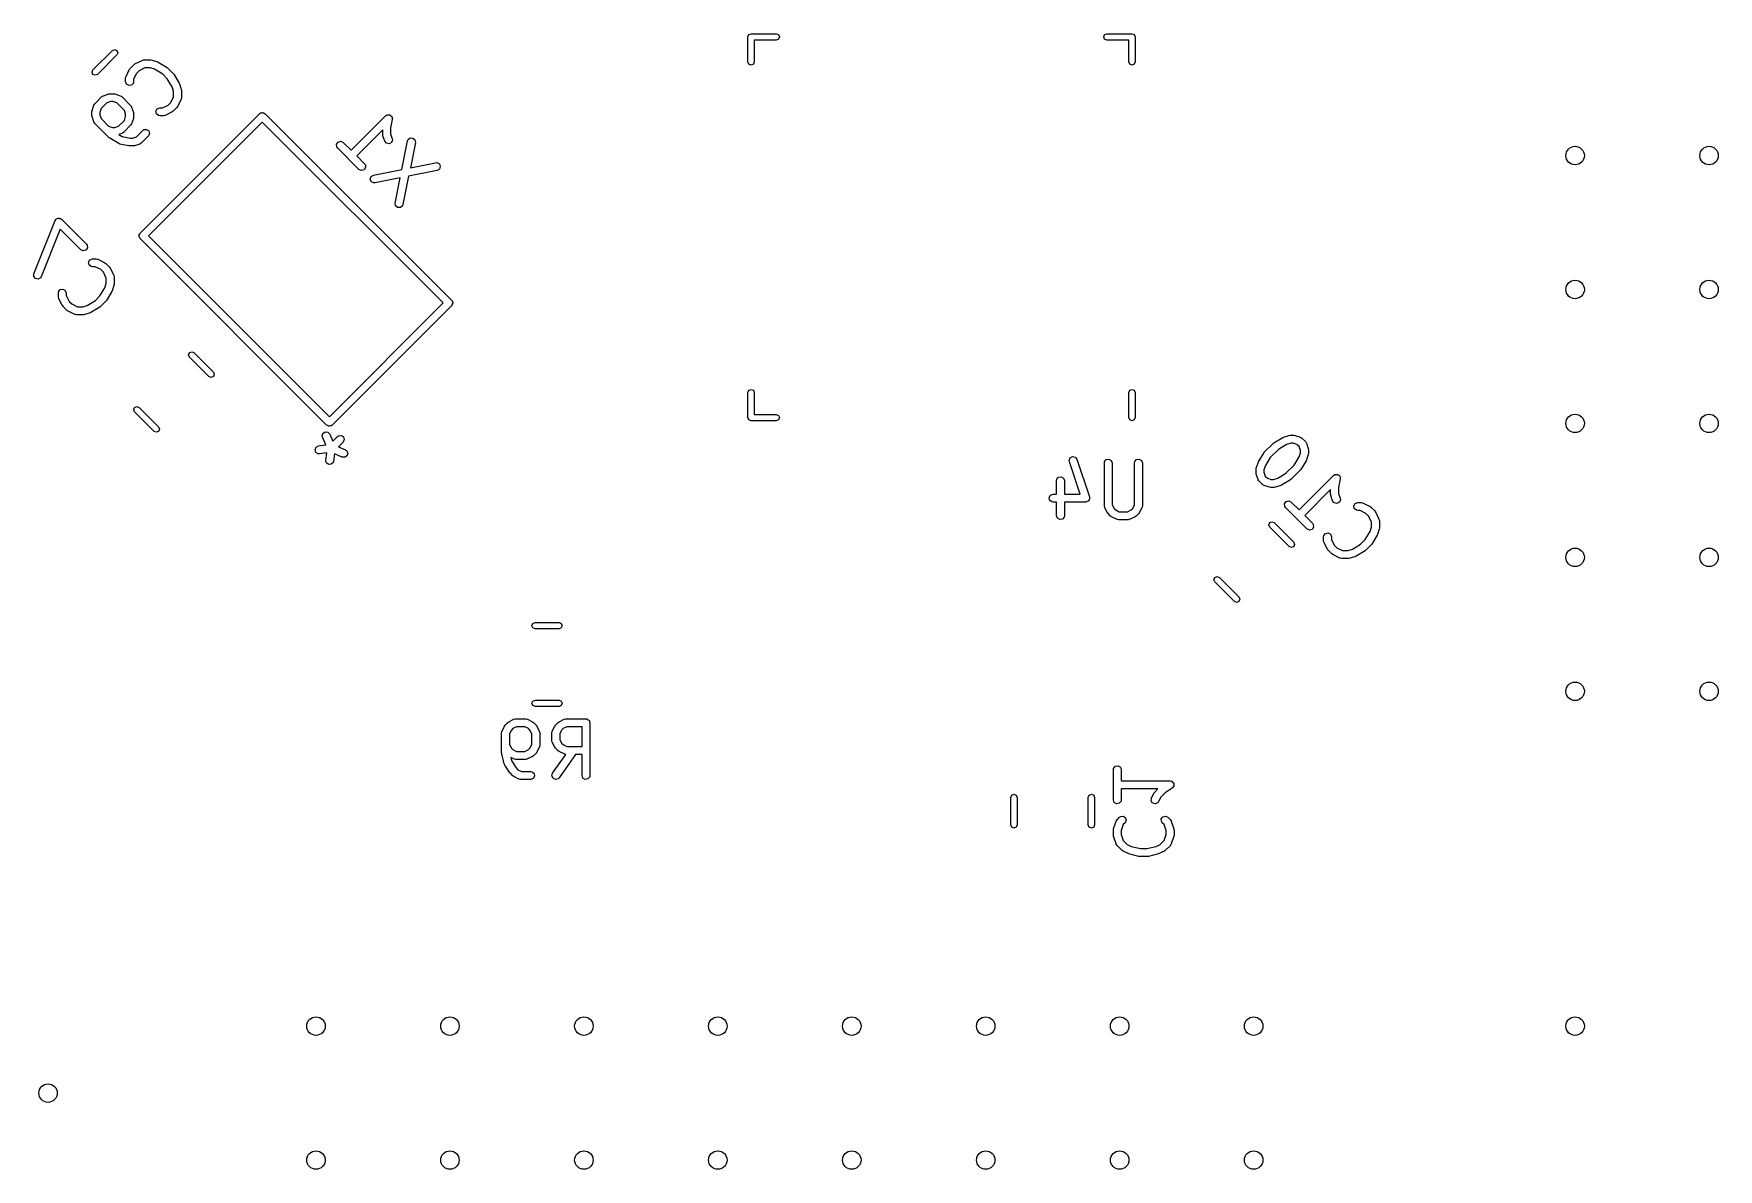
# Model space of a CAD drawing. Extents: x 6.28 to 8.5, y -5.52 to -4.07.
# Drawn here: x 7.239 to 8.497, y -5.497 to -4.649 of the extents above; entities that cross this region are included whole.
import ezdxf

# ---------------------------------------------------------------- set-up
doc = ezdxf.new("R2010")
doc.units = 0
doc.header["$MEASUREMENT"] = 0
doc.layers.add('BLACK', color=7, linetype='CONTINUOUS')

msp = doc.modelspace()

# ---------------------------------------------------------------- linework, layer by layer
at = {"layer": 'BLACK', "linetype": 'CONTINUOUS'}
for p, q in [((7.77251, -4.65137), (7.7732, -4.6497)), ((7.77251, -4.67007), (7.77251, -4.65137)), ((7.7732, -4.6497), (7.77487, -4.64901)), ((7.77487, -4.64901), (7.79357, -4.64901)), ((7.79357, -4.64901), (7.79525, -4.6497)), ((7.79525, -4.65304), (7.79357, -4.65374)), ((7.79525, -4.6497), (7.79594, -4.65137)), ((7.79594, -4.65137), (7.79525, -4.65304)), ((8.03806, -4.65137), (8.03875, -4.6497)), ((8.03875, -4.65304), (8.03806, -4.65137)), ((8.03875, -4.6497), (8.04043, -4.64901)), ((8.04043, -4.65374), (8.03875, -4.65304)), ((8.04043, -4.64901), (8.05913, -4.64901)), ((8.05913, -4.64901), (8.0608, -4.6497)), ((8.0608, -4.6497), (8.06149, -4.65137)), ((8.06149, -4.65137), (8.06149, -4.67007)), ((7.28352, -4.67606), (7.29806, -4.66152)), ((7.3014, -4.66486), (7.28686, -4.6794)), ((7.29806, -4.66152), (7.29973, -4.66083)), ((7.29973, -4.66083), (7.3014, -4.66152)), ((7.3014, -4.66152), (7.3021, -4.66319)), ((7.3021, -4.66319), (7.3014, -4.66486)), ((7.79357, -4.65374), (7.77724, -4.65374)), ((7.77724, -4.65374), (7.77724, -4.67007)), ((8.05676, -4.65374), (8.04043, -4.65374)), ((8.05676, -4.67007), (8.05676, -4.65374)), ((7.28283, -4.67773), (7.28352, -4.67606)), ((7.28352, -4.6794), (7.28283, -4.67773)), ((7.30824, -4.68086), (7.31089, -4.67556)), ((7.31089, -4.67556), (7.31142, -4.67485)), ((7.31142, -4.67485), (7.31145, -4.67479)), ((7.31145, -4.67479), (7.3141, -4.67214)), ((7.3141, -4.67214), (7.31482, -4.67163)), ((7.31482, -4.67163), (7.31487, -4.67159)), ((7.31487, -4.67159), (7.32017, -4.66894)), ((7.31793, -4.67666), (7.31596, -4.67863)), ((7.32219, -4.67453), (7.31793, -4.67666)), ((7.32017, -4.66894), (7.32115, -4.66864)), ((7.32115, -4.66864), (7.32132, -4.66869)), ((7.32132, -4.66869), (7.32149, -4.66862)), ((7.32149, -4.66862), (7.32679, -4.66862)), ((7.32631, -4.67453), (7.32219, -4.67453)), ((7.32953, -4.6756), (7.32631, -4.67453)), ((7.32679, -4.66862), (7.32766, -4.66878)), ((7.32766, -4.66878), (7.32772, -4.66878)), ((7.32772, -4.66878), (7.3317, -4.6701)), ((7.33557, -4.67923), (7.32953, -4.6756)), ((7.3317, -4.6701), (7.33215, -4.67034)), ((7.33215, -4.67034), (7.33229, -4.67037)), ((7.33229, -4.67037), (7.33892, -4.67435)), ((7.33892, -4.67435), (7.33936, -4.67473)), ((7.33936, -4.67473), (7.33948, -4.67479)), ((7.33948, -4.67479), (7.34346, -4.67877)), ((7.7732, -4.67175), (7.77251, -4.67007)), ((7.77487, -4.67244), (7.7732, -4.67175)), ((7.77654, -4.67175), (7.77487, -4.67244)), ((7.77724, -4.67007), (7.77654, -4.67175)), ((8.05746, -4.67175), (8.05676, -4.67007)), ((8.05913, -4.67244), (8.05746, -4.67175)), ((8.0608, -4.67175), (8.05913, -4.67244)), ((8.06149, -4.67007), (8.0608, -4.67175)), ((7.28519, -4.6801), (7.28352, -4.6794)), ((7.28686, -4.6794), (7.28519, -4.6801)), ((7.30793, -4.68218), (7.30811, -4.68117)), ((7.30793, -4.68483), (7.30793, -4.68218)), ((7.30862, -4.68673), (7.30793, -4.68483)), ((7.30811, -4.68117), (7.30822, -4.68104)), ((7.30822, -4.68104), (7.30824, -4.68086)), ((7.31037, -4.68774), (7.30862, -4.68673)), ((7.31236, -4.68739), (7.31037, -4.68774)), ((7.31366, -4.68584), (7.31236, -4.68739)), ((7.31384, -4.68483), (7.31366, -4.68584)), ((7.31596, -4.67863), (7.31384, -4.68288)), ((7.31384, -4.68288), (7.31384, -4.68483)), ((7.33903, -4.68269), (7.33557, -4.67923)), ((7.34265, -4.68873), (7.33903, -4.68269)), ((7.34372, -4.69194), (7.34265, -4.68873)), ((7.34346, -4.67877), (7.3438, -4.67925)), ((7.3438, -4.67925), (7.34391, -4.67934)), ((7.34391, -4.67934), (7.34788, -4.68597)), ((7.34788, -4.68597), (7.34806, -4.68644)), ((7.34806, -4.68644), (7.34815, -4.68655)), ((7.34815, -4.68655), (7.34948, -4.69053)), ((7.34948, -4.69053), (7.34961, -4.6914)), ((7.28289, -4.70644), (7.28422, -4.70246)), ((7.28422, -4.70246), (7.28471, -4.70156)), ((7.28471, -4.70156), (7.28486, -4.70147)), ((7.28486, -4.70147), (7.28493, -4.70131)), ((7.28493, -4.70131), (7.29024, -4.696)), ((7.29392, -4.70067), (7.2896, -4.70499)), ((7.29024, -4.696), (7.29108, -4.69541)), ((7.29108, -4.69541), (7.29125, -4.6954)), ((7.29125, -4.6954), (7.29139, -4.69529)), ((7.29139, -4.69529), (7.29537, -4.69396)), ((7.29678, -4.69972), (7.29392, -4.70067)), ((7.29537, -4.69396), (7.29624, -4.69383)), ((7.29624, -4.69383), (7.2963, -4.69381)), ((7.2963, -4.69381), (7.29895, -4.69381)), ((7.29847, -4.69972), (7.29678, -4.69972)), ((7.30133, -4.70067), (7.29847, -4.69972)), ((7.29895, -4.69381), (7.29982, -4.69397)), ((7.29982, -4.69397), (7.29989, -4.69396)), ((7.29989, -4.69396), (7.30386, -4.69529)), ((7.30698, -4.70631), (7.30133, -4.70067)), ((7.30386, -4.69529), (7.30476, -4.69578)), ((7.30476, -4.69578), (7.30486, -4.69593)), ((7.30486, -4.69593), (7.30502, -4.696)), ((7.30502, -4.696), (7.31165, -4.70263)), ((7.31165, -4.70263), (7.31223, -4.70347)), ((7.31223, -4.70347), (7.31225, -4.70365)), ((7.33537, -4.70442), (7.33962, -4.70229)), ((7.33962, -4.70229), (7.3416, -4.70032)), ((7.3416, -4.70032), (7.34372, -4.69607)), ((7.34372, -4.69607), (7.34372, -4.69194)), ((7.34667, -4.70339), (7.34614, -4.7041)), ((7.34932, -4.69809), (7.34667, -4.70339)), ((7.34934, -4.69791), (7.34932, -4.69809)), ((7.34945, -4.69778), (7.34934, -4.69791)), ((7.34963, -4.69677), (7.34945, -4.69778)), ((7.34961, -4.6914), (7.34963, -4.69146)), ((7.34963, -4.69146), (7.34963, -4.69677)), ((7.28274, -4.70737), (7.2829, -4.7065)), ((7.28274, -4.71002), (7.28274, -4.70737)), ((7.28276, -4.71008), (7.28274, -4.71002)), ((7.28289, -4.71096), (7.28276, -4.71008)), ((7.2829, -4.7065), (7.28289, -4.70644)), ((7.28422, -4.71493), (7.28289, -4.71096)), ((7.28433, -4.71507), (7.28422, -4.71493)), ((7.28435, -4.71525), (7.28433, -4.71507)), ((7.28493, -4.71609), (7.28435, -4.71525)), ((7.2896, -4.70499), (7.28865, -4.70785)), ((7.28865, -4.70785), (7.28865, -4.70954)), ((7.28865, -4.70954), (7.2896, -4.7124)), ((7.2896, -4.7124), (7.29524, -4.71805)), ((7.30266, -4.71805), (7.30698, -4.71373)), ((7.30793, -4.70918), (7.30698, -4.70631)), ((7.30698, -4.71373), (7.30793, -4.71087)), ((7.30793, -4.71087), (7.30793, -4.70918)), ((7.31225, -4.70365), (7.31236, -4.70379)), ((7.31236, -4.70379), (7.31368, -4.70776)), ((7.31368, -4.71228), (7.31236, -4.71626)), ((7.31368, -4.70776), (7.31381, -4.70864)), ((7.31384, -4.71135), (7.31368, -4.71222)), ((7.31368, -4.71222), (7.31368, -4.71228)), ((7.31381, -4.70864), (7.31384, -4.7087)), ((7.31384, -4.7087), (7.31384, -4.71135)), ((7.31877, -4.79786), (7.40786, -4.70877)), ((7.40995, -4.71504), (7.32504, -4.79995)), ((7.33051, -4.70686), (7.33152, -4.70511)), ((7.33086, -4.70885), (7.33051, -4.70686)), ((7.33241, -4.71015), (7.33086, -4.70885)), ((7.33152, -4.70511), (7.33342, -4.70442)), ((7.33342, -4.71032), (7.33241, -4.71015)), ((7.33342, -4.70442), (7.33537, -4.70442)), ((7.33607, -4.71032), (7.33342, -4.71032)), ((7.33624, -4.71026), (7.33607, -4.71032)), ((7.33641, -4.7103), (7.33624, -4.71026)), ((7.33739, -4.71001), (7.33641, -4.7103)), ((7.34269, -4.70736), (7.33739, -4.71001)), ((7.34274, -4.70731), (7.34269, -4.70736)), ((7.34346, -4.70681), (7.34274, -4.70731)), ((7.34611, -4.70416), (7.34346, -4.70681)), ((7.34614, -4.7041), (7.34611, -4.70416)), ((7.40786, -4.70877), (7.40818, -4.70855)), ((7.40818, -4.70855), (7.40825, -4.70844)), ((7.40825, -4.70844), (7.40838, -4.70841)), ((7.40838, -4.70841), (7.4087, -4.70818)), ((7.4087, -4.70818), (7.40946, -4.70812)), ((7.40946, -4.70812), (7.4102, -4.70792)), ((7.54496, -4.85005), (7.40995, -4.71504)), ((7.4102, -4.70792), (7.41044, -4.70803)), ((7.41044, -4.70803), (7.41071, -4.70801)), ((7.41071, -4.70801), (7.41134, -4.70845)), ((7.41134, -4.70845), (7.41203, -4.70877)), ((7.41203, -4.70877), (7.55123, -4.84797)), ((7.47626, -4.73608), (7.50201, -4.71033)), ((7.50201, -4.71033), (7.50285, -4.70974)), ((7.50285, -4.70974), (7.50302, -4.70973)), ((7.50302, -4.70973), (7.50315, -4.70962)), ((7.50315, -4.70962), (7.50401, -4.70964)), ((7.50401, -4.70964), (7.50486, -4.70957)), ((7.50486, -4.70957), (7.505, -4.70967)), ((7.505, -4.70967), (7.50517, -4.70967)), ((7.50517, -4.70967), (7.50581, -4.71024)), ((7.50699, -4.713), (7.50572, -4.71934)), ((7.50581, -4.71024), (7.50651, -4.71073)), ((7.50651, -4.71073), (7.50656, -4.71089)), ((7.50656, -4.71089), (7.50669, -4.711)), ((7.50669, -4.711), (7.50682, -4.71185)), ((7.50682, -4.71185), (7.50704, -4.71268)), ((7.50704, -4.71268), (7.50697, -4.71283)), ((7.50697, -4.71283), (7.50699, -4.713)), ((7.29554, -4.72669), (7.28493, -4.71609)), ((7.29524, -4.71805), (7.29811, -4.719)), ((7.29566, -4.72675), (7.29554, -4.72669)), ((7.29611, -4.72714), (7.29566, -4.72675)), ((7.30274, -4.73111), (7.29611, -4.72714)), ((7.29811, -4.719), (7.2998, -4.719)), ((7.2998, -4.719), (7.30266, -4.71805)), ((7.30519, -4.72343), (7.30276, -4.72424)), ((7.30276, -4.72424), (7.30534, -4.72579)), ((7.30533, -4.72332), (7.30519, -4.72343)), ((7.3055, -4.7233), (7.30533, -4.72332)), ((7.30534, -4.72579), (7.31118, -4.72695)), ((7.30634, -4.72271), (7.3055, -4.7233)), ((7.31165, -4.71741), (7.30634, -4.72271)), ((7.31118, -4.72695), (7.31306, -4.72695)), ((7.31172, -4.71725), (7.31165, -4.71741)), ((7.31187, -4.71716), (7.31172, -4.71725)), ((7.31236, -4.71626), (7.31187, -4.71716)), ((7.31306, -4.72695), (7.31592, -4.726)), ((7.31592, -4.726), (7.32073, -4.72119)), ((7.3249, -4.72537), (7.3196, -4.73067)), ((7.32073, -4.72119), (7.32157, -4.7206)), ((7.32157, -4.7206), (7.32358, -4.72043)), ((7.32358, -4.72043), (7.32523, -4.72158)), ((7.32576, -4.72354), (7.3249, -4.72537)), ((7.32523, -4.72158), (7.32576, -4.72354)), ((7.49982, -4.72087), (7.48043, -4.74026)), ((7.49982, -4.72435), (7.49982, -4.72087)), ((7.49984, -4.72441), (7.49982, -4.72435)), ((7.49997, -4.72529), (7.49984, -4.72441)), ((7.50129, -4.72926), (7.49997, -4.72529)), ((7.50572, -4.71934), (7.50572, -4.72387)), ((7.50572, -4.72387), (7.5069, -4.72739)), ((7.50705, -4.72841), (7.50631, -4.73029)), ((7.5069, -4.72739), (7.50705, -4.72841)), ((7.51843, -4.72907), (7.51881, -4.72812)), ((7.51881, -4.72812), (7.52038, -4.72686)), ((7.52038, -4.72686), (7.5224, -4.7269)), ((7.5224, -4.7269), (7.52392, -4.72824)), ((7.52392, -4.72824), (7.52422, -4.73023)), ((7.30275, -4.73112), (7.30274, -4.73111)), ((7.30368, -4.73148), (7.30275, -4.73112)), ((7.3103, -4.7328), (7.30368, -4.73148)), ((7.31044, -4.73278), (7.3103, -4.7328)), ((7.31088, -4.73286), (7.31044, -4.73278)), ((7.31353, -4.73286), (7.31088, -4.73286)), ((7.31359, -4.73284), (7.31353, -4.73286)), ((7.31447, -4.73271), (7.31359, -4.73284)), ((7.31845, -4.73138), (7.31447, -4.73271)), ((7.31858, -4.73127), (7.31845, -4.73138)), ((7.31876, -4.73126), (7.31858, -4.73127)), ((7.3196, -4.73067), (7.31876, -4.73126)), ((7.46545, -4.73154), (7.46661, -4.72989)), ((7.46563, -4.73355), (7.46545, -4.73154)), ((7.46622, -4.73439), (7.46563, -4.73355)), ((7.48212, -4.7503), (7.46622, -4.73439)), ((7.46661, -4.72989), (7.46856, -4.72936)), ((7.46856, -4.72936), (7.47039, -4.73022)), ((7.47039, -4.73022), (7.47626, -4.73608)), ((7.48043, -4.74026), (7.4863, -4.74613)), ((7.50255, -4.73084), (7.50129, -4.72926)), ((7.50453, -4.73125), (7.50255, -4.73084)), ((7.50631, -4.73029), (7.50453, -4.73125)), ((7.51418, -4.75034), (7.51843, -4.72907)), ((7.52422, -4.73023), (7.52045, -4.74909)), ((7.48395, -4.75115), (7.48212, -4.7503)), ((7.4859, -4.75063), (7.48395, -4.75115)), ((7.48706, -4.74898), (7.4859, -4.75063)), ((7.4863, -4.74613), (7.48689, -4.74697)), ((7.48689, -4.74697), (7.48706, -4.74898)), ((7.49291, -4.7546), (7.51418, -4.75034)), ((7.54047, -4.75111), (7.5192, -4.75536)), ((7.52045, -4.74909), (7.53931, -4.74532)), ((7.53931, -4.74532), (7.54033, -4.74529)), ((7.54033, -4.74529), (7.54211, -4.74626)), ((7.54219, -4.75006), (7.54047, -4.75111)), ((7.54211, -4.74626), (7.54284, -4.74815)), ((7.54284, -4.74815), (7.54219, -4.75006)), ((7.49054, -4.75756), (7.49119, -4.75565)), ((7.49127, -4.75944), (7.49054, -4.75756)), ((7.49119, -4.75565), (7.49291, -4.7546)), ((7.49304, -4.76041), (7.49127, -4.75944)), ((7.49407, -4.76039), (7.49304, -4.76041)), ((7.51293, -4.75662), (7.49407, -4.76039)), ((7.50915, -4.77547), (7.51293, -4.75662)), ((7.5192, -4.75536), (7.51495, -4.77663)), ((7.50946, -4.77747), (7.50915, -4.77547)), ((7.51098, -4.7788), (7.50946, -4.77747)), ((7.513, -4.77885), (7.51098, -4.7788)), ((7.51457, -4.77759), (7.513, -4.77885)), ((7.51495, -4.77663), (7.51457, -4.77759)), ((7.23933, -4.8283), (7.25524, -4.78853)), ((7.25524, -4.78853), (7.25578, -4.78766)), ((7.25578, -4.78766), (7.25608, -4.78749)), ((7.25608, -4.78749), (7.25628, -4.7872)), ((7.25628, -4.7872), (7.25695, -4.78703)), ((7.25695, -4.78703), (7.25756, -4.7867)), ((7.25756, -4.7867), (7.2579, -4.78677)), ((7.2579, -4.78677), (7.25824, -4.78668)), ((7.25824, -4.78668), (7.25886, -4.78697)), ((7.25886, -4.78697), (7.25953, -4.78711)), ((7.25953, -4.78711), (7.25975, -4.78739)), ((7.25975, -4.78739), (7.26007, -4.78754)), ((7.26007, -4.78754), (7.27863, -4.8061)), ((7.25906, -4.79488), (7.24481, -4.83049)), ((7.27445, -4.81027), (7.25906, -4.79488)), ((7.31792, -4.79969), (7.31803, -4.79945)), ((7.31812, -4.80043), (7.31792, -4.79969)), ((7.31801, -4.79918), (7.31845, -4.79855)), ((7.31803, -4.79945), (7.31801, -4.79918)), ((7.31818, -4.80119), (7.31812, -4.80043)), ((7.31841, -4.80151), (7.31818, -4.80119)), ((7.31844, -4.80164), (7.31841, -4.80151)), ((7.31855, -4.80171), (7.31844, -4.80164)), ((7.31845, -4.79855), (7.31877, -4.79786)), ((7.31877, -4.80203), (7.31855, -4.80171)), ((7.45797, -4.94123), (7.31877, -4.80203)), ((7.32504, -4.79995), (7.46005, -4.93496)), ((7.27628, -4.81112), (7.27445, -4.81027)), ((7.27823, -4.8106), (7.27628, -4.81112)), ((7.27939, -4.80895), (7.27823, -4.8106)), ((7.27863, -4.8061), (7.27921, -4.80694)), ((7.27921, -4.80694), (7.27939, -4.80895)), ((7.23927, -4.83032), (7.23933, -4.8283)), ((7.28026, -4.8196), (7.28127, -4.81785)), ((7.28061, -4.82159), (7.28026, -4.8196)), ((7.28216, -4.82289), (7.28061, -4.82159)), ((7.28127, -4.81785), (7.28317, -4.81716)), ((7.28317, -4.82307), (7.28216, -4.82289)), ((7.28317, -4.81716), (7.28582, -4.81716)), ((7.28512, -4.82307), (7.28317, -4.82307)), ((7.28937, -4.82519), (7.28512, -4.82307)), ((7.28582, -4.81716), (7.28683, -4.81734)), ((7.28683, -4.81734), (7.28696, -4.81745)), ((7.28696, -4.81745), (7.28714, -4.81747)), ((7.28714, -4.81747), (7.29244, -4.82012)), ((7.29134, -4.82717), (7.28937, -4.82519)), ((7.29347, -4.83142), (7.29134, -4.82717)), ((7.29244, -4.82012), (7.29315, -4.82065)), ((7.29315, -4.82065), (7.29321, -4.82068)), ((7.29321, -4.82068), (7.29586, -4.82333)), ((7.29586, -4.82333), (7.29637, -4.82405)), ((7.29637, -4.82405), (7.29641, -4.8241)), ((7.29641, -4.8241), (7.29906, -4.8294)), ((7.24051, -4.8319), (7.23927, -4.83032)), ((7.24249, -4.83232), (7.24051, -4.8319)), ((7.24427, -4.83136), (7.24249, -4.83232)), ((7.24481, -4.83049), (7.24427, -4.83136)), ((7.25768, -4.84265), (7.25785, -4.84164)), ((7.25785, -4.84164), (7.25915, -4.84009)), ((7.25915, -4.84009), (7.26114, -4.83974)), ((7.26114, -4.83974), (7.26289, -4.84075)), ((7.26289, -4.84075), (7.26358, -4.84265)), ((7.28877, -4.8448), (7.2924, -4.83876)), ((7.2924, -4.83876), (7.29347, -4.83554)), ((7.29347, -4.83554), (7.29347, -4.83142)), ((7.29763, -4.84152), (7.29365, -4.84815)), ((7.29766, -4.84138), (7.29763, -4.84152)), ((7.2979, -4.84093), (7.29766, -4.84138)), ((7.29922, -4.83696), (7.2979, -4.84093)), ((7.29906, -4.8294), (7.29936, -4.83038)), ((7.29937, -4.83602), (7.29922, -4.83689)), ((7.29922, -4.83689), (7.29922, -4.83696)), ((7.29936, -4.83038), (7.29931, -4.83055)), ((7.29931, -4.83055), (7.29937, -4.83072)), ((7.29937, -4.83072), (7.29937, -4.83602)), ((7.25768, -4.8453), (7.25768, -4.84265)), ((7.25774, -4.84547), (7.25768, -4.8453)), ((7.2577, -4.84564), (7.25774, -4.84547)), ((7.25799, -4.84662), (7.2577, -4.84564)), ((7.26064, -4.85192), (7.25799, -4.84662)), ((7.26069, -4.85197), (7.26064, -4.85192)), ((7.26119, -4.85269), (7.26069, -4.85197)), ((7.26384, -4.85534), (7.26119, -4.85269)), ((7.26358, -4.84265), (7.26358, -4.8446)), ((7.26358, -4.8446), (7.26571, -4.84885)), ((7.26571, -4.84885), (7.26768, -4.85083)), ((7.26768, -4.85083), (7.27193, -4.85295)), ((7.27193, -4.85295), (7.27606, -4.85295)), ((7.27606, -4.85295), (7.27927, -4.85188)), ((7.27927, -4.85188), (7.28531, -4.84826)), ((7.28866, -4.85314), (7.28203, -4.85711)), ((7.28531, -4.84826), (7.28877, -4.8448)), ((7.28875, -4.85303), (7.28866, -4.85314)), ((7.28923, -4.85269), (7.28875, -4.85303)), ((7.29321, -4.84872), (7.28923, -4.85269)), ((7.29327, -4.84859), (7.29321, -4.84872)), ((7.29365, -4.84815), (7.29327, -4.84859)), ((7.46005, -4.93496), (7.54496, -4.85005)), ((7.55123, -4.85214), (7.46214, -4.94123)), ((7.55123, -4.84797), (7.55145, -4.84829)), ((7.55155, -4.85145), (7.55123, -4.85214)), ((7.55145, -4.84829), (7.55156, -4.84836)), ((7.55199, -4.85082), (7.55155, -4.85145)), ((7.55156, -4.84836), (7.55159, -4.84849)), ((7.55159, -4.84849), (7.55182, -4.84881)), ((7.55182, -4.84881), (7.55188, -4.84957)), ((7.55188, -4.84957), (7.55208, -4.85031)), ((7.55208, -4.85031), (7.55197, -4.85055)), ((7.55197, -4.85055), (7.55199, -4.85082)), ((7.2639, -4.85537), (7.26384, -4.85534)), ((7.26461, -4.8559), (7.2639, -4.85537)), ((7.26991, -4.85855), (7.26461, -4.8559)), ((7.27009, -4.85857), (7.26991, -4.85855)), ((7.27022, -4.85868), (7.27009, -4.85857)), ((7.27123, -4.85886), (7.27022, -4.85868)), ((7.27654, -4.85886), (7.27123, -4.85886)), ((7.2766, -4.85884), (7.27654, -4.85886)), ((7.27747, -4.85871), (7.2766, -4.85884)), ((7.28145, -4.85738), (7.27747, -4.85871)), ((7.28156, -4.8573), (7.28145, -4.85738)), ((7.28203, -4.85711), (7.28156, -4.8573)), ((7.35484, -4.88878), (7.35553, -4.88711)), ((7.35553, -4.89045), (7.35484, -4.88878)), ((7.35553, -4.88711), (7.35721, -4.88642)), ((7.37008, -4.905), (7.35553, -4.89045)), ((7.35721, -4.88642), (7.35888, -4.88711)), ((7.35888, -4.88711), (7.37342, -4.90166)), ((7.37342, -4.90166), (7.37411, -4.90333)), ((7.37411, -4.90333), (7.37342, -4.905)), ((7.37175, -4.90569), (7.37008, -4.905)), ((7.37342, -4.905), (7.37175, -4.90569)), ((7.77251, -4.91693), (7.7732, -4.91525)), ((7.77251, -4.93563), (7.77251, -4.91693)), ((7.7732, -4.91525), (7.77487, -4.91456)), ((7.77487, -4.91456), (7.77654, -4.91525)), ((7.77654, -4.91525), (7.77724, -4.91693)), ((7.77724, -4.91693), (7.77724, -4.93326)), ((8.05676, -4.91693), (8.05746, -4.91525)), ((8.05676, -4.93563), (8.05676, -4.91693)), ((8.05746, -4.91525), (8.05913, -4.91456)), ((8.05913, -4.91456), (8.0608, -4.91525)), ((8.0608, -4.91525), (8.06149, -4.91693)), ((8.06149, -4.91693), (8.06149, -4.93563)), ((7.31392, -4.92971), (7.31461, -4.92803)), ((7.31461, -4.93138), (7.31392, -4.92971)), ((7.31461, -4.92803), (7.31628, -4.92734)), ((7.31628, -4.92734), (7.31795, -4.92803)), ((7.31795, -4.92803), (7.3325, -4.94258)), ((7.32916, -4.94592), (7.31461, -4.93138)), ((7.45866, -4.94155), (7.45797, -4.94123)), ((7.45929, -4.94199), (7.45866, -4.94155)), ((7.45956, -4.94197), (7.45929, -4.94199)), ((7.4598, -4.94208), (7.45956, -4.94197)), ((7.46054, -4.94188), (7.4598, -4.94208)), ((7.4613, -4.94182), (7.46054, -4.94188)), ((7.46162, -4.94159), (7.4613, -4.94182)), ((7.46175, -4.94156), (7.46162, -4.94159)), ((7.46182, -4.94145), (7.46175, -4.94156)), ((7.46214, -4.94123), (7.46182, -4.94145)), ((7.7732, -4.9373), (7.77251, -4.93563)), ((7.77251, -4.93563), (7.77251, -4.93563)), ((7.77487, -4.93799), (7.7732, -4.9373)), ((7.79357, -4.93799), (7.77487, -4.93799)), ((7.77724, -4.93326), (7.79357, -4.93326)), ((7.79357, -4.93326), (7.79525, -4.93396)), ((7.79525, -4.9373), (7.79357, -4.93799)), ((7.79525, -4.93396), (7.79594, -4.93563)), ((7.79594, -4.93563), (7.79525, -4.9373)), ((8.05746, -4.9373), (8.05676, -4.93563)), ((8.05913, -4.93799), (8.05746, -4.9373)), ((8.0608, -4.9373), (8.05913, -4.93799)), ((8.06149, -4.93563), (8.0608, -4.9373)), ((7.33083, -4.94661), (7.32916, -4.94592)), ((7.3325, -4.94592), (7.33083, -4.94661)), ((7.3325, -4.94258), (7.33319, -4.94425)), ((7.33319, -4.94425), (7.3325, -4.94592)), ((7.45462, -4.94934), (7.45521, -4.9474)), ((7.45486, -4.95033), (7.45462, -4.94934)), ((7.45732, -4.95607), (7.45486, -4.95033)), ((7.45521, -4.9474), (7.4569, -4.9463)), ((7.4569, -4.9463), (7.4589, -4.94654)), ((7.4589, -4.94654), (7.46029, -4.94801)), ((7.46029, -4.94801), (7.46254, -4.95328)), ((7.46254, -4.95328), (7.46609, -4.94973)), ((7.46609, -4.94973), (7.46693, -4.94915)), ((7.47027, -4.95391), (7.46672, -4.95746)), ((7.46693, -4.94915), (7.46894, -4.94897)), ((7.46894, -4.94897), (7.4706, -4.95013)), ((7.47112, -4.95208), (7.47027, -4.95391)), ((7.4706, -4.95013), (7.47112, -4.95208)), ((8.15798, -4.96155), (8.16461, -4.95492)), ((8.16461, -4.95492), (8.16509, -4.95459)), ((8.16509, -4.95459), (8.16518, -4.95448)), ((8.16518, -4.95448), (8.1718, -4.9505)), ((8.1718, -4.9505), (8.17228, -4.95032)), ((8.17228, -4.95032), (8.17239, -4.95023)), ((8.17239, -4.95023), (8.17637, -4.94891)), ((8.17778, -4.95466), (8.17456, -4.95573)), ((8.17637, -4.94891), (8.17724, -4.94878)), ((8.17724, -4.94878), (8.1773, -4.94876)), ((8.1773, -4.94876), (8.17995, -4.94876)), ((8.17947, -4.95466), (8.17778, -4.95466)), ((8.18233, -4.95562), (8.17947, -4.95466)), ((8.17995, -4.94876), (8.18082, -4.94891)), ((8.18082, -4.94891), (8.18089, -4.94891)), ((8.18089, -4.94891), (8.18486, -4.95023)), ((8.18486, -4.95023), (8.18576, -4.95072)), ((8.18576, -4.95072), (8.18586, -4.95087)), ((8.18586, -4.95087), (8.18602, -4.95095)), ((8.18602, -4.95095), (8.18867, -4.9536)), ((8.18867, -4.9536), (8.18926, -4.95444)), ((8.18926, -4.95444), (8.18927, -4.95461)), ((8.18927, -4.95461), (8.18938, -4.95475)), ((8.18938, -4.95475), (8.19071, -4.95873)), ((7.44932, -4.95968), (7.45007, -4.95781)), ((7.44995, -4.9616), (7.44932, -4.95968)), ((7.45166, -4.96267), (7.44995, -4.9616)), ((7.45007, -4.95781), (7.45185, -4.95685)), ((7.45269, -4.9627), (7.45166, -4.96267)), ((7.45185, -4.95685), (7.45732, -4.95607)), ((7.45807, -4.96193), (7.45269, -4.9627)), ((7.4573, -4.96731), (7.45807, -4.96193)), ((7.45772, -4.96929), (7.4573, -4.96731)), ((7.46393, -4.96268), (7.46315, -4.96815)), ((7.46967, -4.96514), (7.46393, -4.96268)), ((7.46672, -4.95746), (7.47199, -4.95971)), ((7.47168, -4.96525), (7.46967, -4.96514)), ((7.4733, -4.96404), (7.47168, -4.96525)), ((7.47199, -4.95971), (7.47285, -4.96028)), ((7.47285, -4.96028), (7.47376, -4.96208)), ((7.47376, -4.96208), (7.4733, -4.96404)), ((8.0123, -4.96758), (8.01304, -4.9657)), ((8.01245, -4.9686), (8.0123, -4.96758)), ((8.01304, -4.9657), (8.01482, -4.96474)), ((8.01482, -4.96474), (8.0168, -4.96515)), ((8.0168, -4.96515), (8.01805, -4.96673)), ((8.01805, -4.96673), (8.02743, -4.99485)), ((8.03872, -4.96853), (8.04002, -4.96698)), ((8.04002, -4.96698), (8.04201, -4.96663)), ((8.04201, -4.96663), (8.04376, -4.96764)), ((8.06122, -4.96853), (8.06252, -4.96698)), ((8.06252, -4.96698), (8.06451, -4.96663)), ((8.06451, -4.96663), (8.06626, -4.96764)), ((8.15356, -4.96875), (8.15753, -4.96212)), ((8.15753, -4.96212), (8.15792, -4.96168)), ((8.15792, -4.96168), (8.15798, -4.96155)), ((8.16241, -4.96547), (8.15879, -4.97151)), ((8.16853, -4.95936), (8.16241, -4.96547)), ((8.17456, -4.95573), (8.16853, -4.95936)), ((8.18026, -4.97109), (8.18388, -4.96505)), ((8.184, -4.95728), (8.18233, -4.95562)), ((8.18388, -4.96505), (8.18495, -4.96184)), ((8.18495, -4.96014), (8.184, -4.95728)), ((8.18495, -4.96184), (8.18495, -4.96014)), ((8.18938, -4.96723), (8.18914, -4.96767)), ((8.19071, -4.96325), (8.18938, -4.96723)), ((8.19086, -4.96231), (8.1907, -4.96318)), ((8.1907, -4.96318), (8.19071, -4.96325)), ((8.19071, -4.95873), (8.19084, -4.9596)), ((8.19084, -4.9596), (8.19086, -4.95966)), ((8.19086, -4.95966), (8.19086, -4.96231)), ((7.4593, -4.97054), (7.45772, -4.96929)), ((7.46132, -4.97047), (7.4593, -4.97054)), ((7.46283, -4.96912), (7.46132, -4.97047)), ((7.46315, -4.96815), (7.46283, -4.96912)), ((8.0031, -4.98165), (8.0044, -4.9801)), ((8.0044, -4.9801), (8.00639, -4.97975)), ((8.00639, -4.97975), (8.00814, -4.98076)), ((8.02053, -4.99283), (8.01245, -4.9686)), ((8.03855, -4.96954), (8.03872, -4.96853)), ((8.03855, -5.00141), (8.03855, -4.96954)), ((8.04376, -4.96764), (8.04445, -4.96954)), ((8.04445, -4.96954), (8.04445, -5.00071)), ((8.06104, -4.96954), (8.06122, -4.96853)), ((8.06104, -5.00071), (8.06104, -4.96954)), ((8.06626, -4.96764), (8.06695, -4.96954)), ((8.06695, -4.96954), (8.06695, -5.00141)), ((8.15181, -4.97425), (8.15196, -4.97338)), ((8.15181, -4.9769), (8.15181, -4.97425)), ((8.15183, -4.97696), (8.15181, -4.9769)), ((8.15196, -4.97783), (8.15183, -4.97696)), ((8.15196, -4.97331), (8.15329, -4.96934)), ((8.15196, -4.97338), (8.15196, -4.97331)), ((8.15329, -4.98181), (8.15196, -4.97783)), ((8.15329, -4.96934), (8.15353, -4.96889)), ((8.15353, -4.96889), (8.15356, -4.96875)), ((8.15879, -4.97151), (8.15772, -4.97473)), ((8.15772, -4.97473), (8.15772, -4.97642)), ((8.15772, -4.97642), (8.15867, -4.97928)), ((8.15867, -4.97928), (8.16034, -4.98094)), ((8.1681, -4.98083), (8.17414, -4.9772)), ((8.17414, -4.9772), (8.18026, -4.97109)), ((8.18469, -4.97501), (8.17806, -4.98164)), ((8.18393, -5.00454), (8.20968, -4.97879)), ((8.18475, -4.97488), (8.18469, -4.97501)), ((8.18513, -4.97444), (8.18475, -4.97488)), ((8.18911, -4.96781), (8.18513, -4.97444)), ((8.18914, -4.96767), (8.18911, -4.96781)), ((8.20968, -4.97879), (8.21052, -4.9782)), ((8.21052, -4.9782), (8.21069, -4.97818)), ((8.21069, -4.97818), (8.21082, -4.97808)), ((8.21082, -4.97808), (8.21168, -4.9781)), ((8.21168, -4.9781), (8.21253, -4.97802)), ((8.21253, -4.97802), (8.21267, -4.97812)), ((8.21267, -4.97812), (8.21284, -4.97812)), ((8.21284, -4.97812), (8.21348, -4.97869)), ((8.21348, -4.97869), (8.21419, -4.97918)), ((8.21419, -4.97918), (8.21423, -4.97934)), ((8.21423, -4.97934), (8.21436, -4.97946)), ((8.21436, -4.97946), (8.21449, -4.9803)), ((8.00293, -4.98266), (8.0031, -4.98165)), ((8.00293, -4.99283), (8.00293, -4.98266)), ((8.00814, -4.98076), (8.00883, -4.98266)), ((8.00883, -4.98266), (8.00883, -4.99283)), ((8.1534, -4.98195), (8.15329, -4.98181)), ((8.15341, -4.98212), (8.1534, -4.98195)), ((8.154, -4.98296), (8.15341, -4.98212)), ((8.15665, -4.98561), (8.154, -4.98296)), ((8.15681, -4.98569), (8.15665, -4.98561)), ((8.15691, -4.98584), (8.15681, -4.98569)), ((8.15781, -4.98633), (8.15691, -4.98584)), ((8.16178, -4.98765), (8.15781, -4.98633)), ((8.16034, -4.98094), (8.1632, -4.9819)), ((8.16185, -4.98765), (8.16178, -4.98765)), ((8.16272, -4.9878), (8.16185, -4.98765)), ((8.16537, -4.9878), (8.16272, -4.9878)), ((8.1632, -4.9819), (8.16489, -4.9819)), ((8.16489, -4.9819), (8.1681, -4.98083)), ((8.16543, -4.98778), (8.16537, -4.9878)), ((8.1663, -4.98765), (8.16543, -4.98778)), ((8.17028, -4.98633), (8.1663, -4.98765)), ((8.17039, -4.98624), (8.17028, -4.98633)), ((8.17087, -4.98606), (8.17039, -4.98624)), ((8.17749, -4.98208), (8.17087, -4.98606)), ((8.17758, -4.98197), (8.17749, -4.98208)), ((8.17806, -4.98164), (8.17758, -4.98197)), ((8.20749, -4.98933), (8.1881, -5.00871)), ((8.20749, -4.99281), (8.20749, -4.98933)), ((8.21466, -4.98145), (8.21339, -4.98779)), ((8.21339, -4.98779), (8.21339, -4.99233)), ((8.21339, -4.99233), (8.21457, -4.99585)), ((8.21449, -4.9803), (8.21471, -4.98113)), ((8.21471, -4.98113), (8.21464, -4.98129)), ((8.21464, -4.98129), (8.21466, -4.98145)), ((7.99735, -4.99527), (7.99836, -4.99352)), ((7.9977, -4.99726), (7.99735, -4.99527)), ((7.99924, -4.99856), (7.9977, -4.99726)), ((7.99836, -4.99352), (8.00025, -4.99283)), ((8.00025, -4.99874), (7.99924, -4.99856)), ((8.00025, -4.99283), (8.00293, -4.99283)), ((8.00293, -4.99874), (8.00025, -4.99874)), ((8.00293, -5.00891), (8.00293, -4.99874)), ((8.00883, -4.99283), (8.02053, -4.99283)), ((8.02463, -4.99874), (8.00883, -4.99874)), ((8.00883, -4.99874), (8.00883, -5.00891)), ((8.02484, -4.99866), (8.02463, -4.99874)), ((8.02506, -4.9987), (8.02484, -4.99866)), ((8.02577, -4.99832), (8.02506, -4.9987)), ((8.02652, -4.99804), (8.02577, -4.99832)), ((8.02664, -4.99785), (8.02652, -4.99804)), ((8.02684, -4.99774), (8.02664, -4.99785)), ((8.02713, -4.99699), (8.02684, -4.99774)), ((8.02753, -4.9963), (8.02713, -4.99699)), ((8.02743, -4.99485), (8.02758, -4.99586)), ((8.02758, -4.99586), (8.02749, -4.99607)), ((8.02749, -4.99607), (8.02753, -4.9963)), ((8.03861, -5.00157), (8.03855, -5.00141)), ((8.03857, -5.00174), (8.03861, -5.00157)), ((8.03886, -5.00273), (8.03857, -5.00174)), ((8.04073, -5.00648), (8.03886, -5.00273)), ((8.04445, -5.00071), (8.0458, -5.00341)), ((8.0458, -5.00341), (8.047, -5.0046)), ((8.047, -5.0046), (8.0497, -5.00595)), ((8.0558, -5.00595), (8.0585, -5.0046)), ((8.0585, -5.0046), (8.05969, -5.00341)), ((8.05969, -5.00341), (8.06104, -5.00071)), ((8.06664, -5.00273), (8.06476, -5.00648)), ((8.06666, -5.00255), (8.06664, -5.00273)), ((8.06677, -5.00242), (8.06666, -5.00255)), ((8.06695, -5.00141), (8.06677, -5.00242)), ((8.17312, -4.99999), (8.17428, -4.99834)), ((8.1733, -5.00201), (8.17312, -4.99999)), ((8.17389, -5.00285), (8.1733, -5.00201)), ((8.18979, -5.01875), (8.17389, -5.00285)), ((8.17428, -4.99834), (8.17623, -4.99782)), ((8.17623, -4.99782), (8.17806, -4.99867)), ((8.17806, -4.99867), (8.18393, -5.00454)), ((8.20751, -4.99287), (8.20749, -4.99281)), ((8.20764, -4.99374), (8.20751, -4.99287)), ((8.20897, -4.99772), (8.20764, -4.99374)), ((8.21022, -4.9993), (8.20897, -4.99772)), ((8.2122, -4.9997), (8.21022, -4.9993)), ((8.21398, -4.99874), (8.2122, -4.9997)), ((8.21472, -4.99686), (8.21398, -4.99874)), ((8.21457, -4.99585), (8.21472, -4.99686)), ((8.22477, -5.00157), (8.22578, -4.99982)), ((8.22512, -5.00356), (8.22477, -5.00157)), ((8.22667, -5.00486), (8.22512, -5.00356)), ((8.22578, -4.99982), (8.22768, -4.99913)), ((8.22768, -5.00504), (8.22667, -5.00486)), ((8.22768, -4.99913), (8.23033, -4.99913)), ((8.22963, -5.00504), (8.22768, -5.00504)), ((8.23388, -5.00716), (8.22963, -5.00504)), ((8.23033, -4.99913), (8.23134, -4.99931)), ((8.23134, -4.99931), (8.23147, -4.99942)), ((8.23147, -4.99942), (8.23165, -4.99944)), ((8.23165, -4.99944), (8.23695, -5.0021)), ((8.23695, -5.0021), (8.23766, -5.00262)), ((8.23766, -5.00262), (8.23772, -5.00265)), ((8.23772, -5.00265), (8.24037, -5.0053)), ((8.24037, -5.0053), (8.24087, -5.00602)), ((8.00362, -5.0108), (8.00293, -5.00891)), ((8.00537, -5.01181), (8.00362, -5.0108)), ((8.00735, -5.01146), (8.00537, -5.01181)), ((8.00865, -5.00992), (8.00735, -5.01146)), ((8.00883, -5.00891), (8.00865, -5.00992)), ((8.04078, -5.00652), (8.04073, -5.00648)), ((8.04129, -5.00724), (8.04078, -5.00652)), ((8.04316, -5.00912), (8.04129, -5.00724)), ((8.04322, -5.00915), (8.04316, -5.00912)), ((8.04393, -5.00967), (8.04322, -5.00915)), ((8.04768, -5.01155), (8.04393, -5.00967)), ((8.04785, -5.01157), (8.04768, -5.01155)), ((8.04799, -5.01168), (8.04785, -5.01157)), ((8.049, -5.01186), (8.04799, -5.01168)), ((8.0565, -5.01186), (8.049, -5.01186)), ((8.0497, -5.00595), (8.0558, -5.00595)), ((8.05666, -5.0118), (8.0565, -5.01186)), ((8.05683, -5.01184), (8.05666, -5.0118)), ((8.05782, -5.01155), (8.05683, -5.01184)), ((8.06157, -5.00967), (8.05782, -5.01155)), ((8.06161, -5.00963), (8.06157, -5.00967)), ((8.06233, -5.00912), (8.06161, -5.00963)), ((8.06421, -5.00724), (8.06233, -5.00912)), ((8.06424, -5.00719), (8.06421, -5.00724)), ((8.06476, -5.00648), (8.06424, -5.00719)), ((8.16131, -5.01575), (8.162, -5.01408)), ((8.162, -5.01742), (8.16131, -5.01575)), ((8.162, -5.01408), (8.16367, -5.01339)), ((8.17655, -5.03197), (8.162, -5.01742)), ((8.16367, -5.01339), (8.16534, -5.01408)), ((8.16534, -5.01408), (8.17989, -5.02862)), ((8.1881, -5.00871), (8.19397, -5.01458)), ((8.19473, -5.01743), (8.19358, -5.01909)), ((8.19397, -5.01458), (8.19456, -5.01542)), ((8.19456, -5.01542), (8.19473, -5.01743)), ((8.23585, -5.00914), (8.23388, -5.00716)), ((8.23798, -5.01339), (8.23585, -5.00914)), ((8.23691, -5.02073), (8.23798, -5.01751)), ((8.23798, -5.01751), (8.23798, -5.01339)), ((8.24087, -5.00602), (8.24092, -5.00607)), ((8.24092, -5.00607), (8.24357, -5.01137)), ((8.24357, -5.01137), (8.24386, -5.01235)), ((8.24386, -5.01235), (8.24382, -5.01252)), ((8.24382, -5.01252), (8.24388, -5.01269)), ((8.24388, -5.01269), (8.24388, -5.01799)), ((8.17989, -5.02862), (8.18058, -5.03029)), ((8.18058, -5.03029), (8.17989, -5.03197)), ((8.19162, -5.01961), (8.18979, -5.01875)), ((8.19358, -5.01909), (8.19162, -5.01961)), ((8.20219, -5.02462), (8.20236, -5.02361)), ((8.20219, -5.02727), (8.20219, -5.02462)), ((8.20225, -5.02744), (8.20219, -5.02727)), ((8.20221, -5.02761), (8.20225, -5.02744)), ((8.2025, -5.02859), (8.20221, -5.02761)), ((8.20236, -5.02361), (8.20366, -5.02206)), ((8.20515, -5.0339), (8.2025, -5.02859)), ((8.20366, -5.02206), (8.20565, -5.02171)), ((8.20565, -5.02171), (8.2074, -5.02272)), ((8.2074, -5.02272), (8.20809, -5.02462)), ((8.20809, -5.02462), (8.20809, -5.02658)), ((8.20809, -5.02658), (8.21022, -5.03083)), ((8.22378, -5.03385), (8.22982, -5.03023)), ((8.22982, -5.03023), (8.23328, -5.02677)), ((8.23328, -5.02677), (8.23691, -5.02073)), ((8.23816, -5.03012), (8.23777, -5.03056)), ((8.24214, -5.02349), (8.23816, -5.03012)), ((8.24216, -5.02335), (8.24214, -5.02349)), ((8.24241, -5.0229), (8.24216, -5.02335)), ((8.24373, -5.01893), (8.24241, -5.0229)), ((8.24388, -5.01799), (8.24373, -5.01886)), ((8.24373, -5.01886), (8.24373, -5.01893)), ((8.17822, -5.03266), (8.17655, -5.03197)), ((8.17989, -5.03197), (8.17822, -5.03266)), ((8.2052, -5.03394), (8.20515, -5.0339)), ((8.2057, -5.03466), (8.2052, -5.03394)), ((8.20835, -5.03731), (8.2057, -5.03466)), ((8.20841, -5.03734), (8.20835, -5.03731)), ((8.20912, -5.03787), (8.20841, -5.03734)), ((8.21442, -5.04052), (8.20912, -5.03787)), ((8.21022, -5.03083), (8.21219, -5.0328)), ((8.21219, -5.0328), (8.21644, -5.03492)), ((8.2146, -5.04054), (8.21442, -5.04052)), ((8.21473, -5.04065), (8.2146, -5.04054)), ((8.21574, -5.04083), (8.21473, -5.04065)), ((8.22105, -5.04083), (8.21574, -5.04083)), ((8.21644, -5.03492), (8.22057, -5.03492)), ((8.22057, -5.03492), (8.22378, -5.03385)), ((8.22111, -5.04081), (8.22105, -5.04083)), ((8.22198, -5.04068), (8.22111, -5.04081)), ((8.22596, -5.03935), (8.22198, -5.04068)), ((8.22607, -5.03927), (8.22596, -5.03935)), ((8.22654, -5.03908), (8.22607, -5.03927)), ((8.23317, -5.03511), (8.22654, -5.03908)), ((8.23326, -5.035), (8.23317, -5.03511)), ((8.23374, -5.03466), (8.23326, -5.035)), ((8.23772, -5.03069), (8.23374, -5.03466)), ((8.23777, -5.03056), (8.23772, -5.03069)), ((8.12039, -5.05667), (8.12108, -5.055)), ((8.12108, -5.055), (8.12275, -5.05431)), ((8.12275, -5.05431), (8.12442, -5.055)), ((8.12442, -5.055), (8.13897, -5.06955)), ((8.12108, -5.05834), (8.12039, -5.05667)), ((8.13562, -5.07289), (8.12108, -5.05834)), ((8.13729, -5.07358), (8.13562, -5.07289)), ((8.13897, -5.07289), (8.13729, -5.07358)), ((8.13897, -5.06955), (8.13966, -5.07122)), ((8.13966, -5.07122), (8.13897, -5.07289)), ((7.6112, -5.09106), (7.61189, -5.08939)), ((7.61189, -5.09273), (7.6112, -5.09106)), ((7.61189, -5.08939), (7.61356, -5.0887)), ((7.61356, -5.09343), (7.61189, -5.09273)), ((7.61356, -5.0887), (7.63144, -5.0887)), ((7.63144, -5.0887), (7.63311, -5.08939)), ((7.63311, -5.09273), (7.63144, -5.09343)), ((7.63311, -5.08939), (7.6338, -5.09106)), ((7.6338, -5.09106), (7.63311, -5.09273)), ((7.63144, -5.09343), (7.61356, -5.09343)), ((7.6112, -5.14894), (7.61189, -5.14727)), ((7.61189, -5.15061), (7.6112, -5.14894)), ((7.61189, -5.14727), (7.61356, -5.14657)), ((7.61356, -5.1513), (7.61189, -5.15061)), ((7.61356, -5.14657), (7.63144, -5.14657)), ((7.63144, -5.1513), (7.61356, -5.1513)), ((7.63144, -5.14657), (7.63311, -5.14727)), ((7.63311, -5.15061), (7.63144, -5.1513)), ((7.63311, -5.14727), (7.6338, -5.14894)), ((7.6338, -5.14894), (7.63311, -5.15061)), ((7.58893, -5.16968), (7.5908, -5.16593)), ((7.5908, -5.16593), (7.59133, -5.16522)), ((7.59133, -5.16522), (7.59135, -5.16516)), ((7.59135, -5.16516), (7.59323, -5.16328)), ((7.59323, -5.16328), (7.59395, -5.16278)), ((7.59395, -5.16278), (7.594, -5.16273)), ((7.594, -5.16273), (7.59774, -5.16086)), ((7.59706, -5.1678), (7.59587, -5.169)), ((7.59976, -5.16645), (7.59706, -5.1678)), ((7.59774, -5.16086), (7.59873, -5.16056)), ((7.59873, -5.16056), (7.5989, -5.1606)), ((7.5989, -5.1606), (7.59907, -5.16054)), ((7.59907, -5.16054), (7.60656, -5.16054)), ((7.60587, -5.16645), (7.59976, -5.16645)), ((7.60856, -5.1678), (7.60587, -5.16645)), ((7.60656, -5.16054), (7.60757, -5.16072)), ((7.60757, -5.16072), (7.60771, -5.16084)), ((7.60771, -5.16084), (7.60788, -5.16086)), ((7.60788, -5.16086), (7.61163, -5.16273)), ((7.60976, -5.169), (7.60856, -5.1678)), ((7.61163, -5.16273), (7.61234, -5.16326)), ((7.61234, -5.16326), (7.6124, -5.16328)), ((7.6124, -5.16328), (7.61428, -5.16516)), ((7.61428, -5.16516), (7.61478, -5.16588)), ((7.61478, -5.16588), (7.61483, -5.16593)), ((7.61483, -5.16593), (7.6167, -5.16968)), ((7.62642, -5.16968), (7.6283, -5.16593)), ((7.6283, -5.16593), (7.62882, -5.16522)), ((7.62882, -5.16522), (7.62885, -5.16516)), ((7.62885, -5.16516), (7.63072, -5.16328)), ((7.63072, -5.16328), (7.63145, -5.16278)), ((7.63145, -5.16278), (7.63149, -5.16273)), ((7.63149, -5.16273), (7.63524, -5.16086)), ((7.63456, -5.1678), (7.63336, -5.169)), ((7.63726, -5.16645), (7.63456, -5.1678)), ((7.63524, -5.16086), (7.63622, -5.16056)), ((7.63622, -5.16056), (7.63639, -5.1606)), ((7.63639, -5.1606), (7.63656, -5.16054)), ((7.63656, -5.16054), (7.65156, -5.16054)), ((7.64861, -5.16645), (7.63726, -5.16645)), ((7.64861, -5.18117), (7.64861, -5.16645)), ((7.65156, -5.16054), (7.65194, -5.16061)), ((7.65194, -5.16061), (7.65207, -5.16059)), ((7.65207, -5.16059), (7.65219, -5.16065)), ((7.65219, -5.16065), (7.65257, -5.16072)), ((7.65257, -5.16072), (7.65316, -5.16122)), ((7.65316, -5.16122), (7.65382, -5.1616)), ((7.65382, -5.1616), (7.65391, -5.16185)), ((7.65391, -5.16185), (7.65412, -5.16202)), ((7.65412, -5.16202), (7.65425, -5.16278)), ((7.65425, -5.16278), (7.65451, -5.1635)), ((7.65451, -5.1635), (7.65451, -5.20287)), ((7.58861, -5.171), (7.58879, -5.16999)), ((7.58861, -5.18599), (7.58861, -5.171)), ((7.58879, -5.16999), (7.58891, -5.16985)), ((7.58891, -5.16985), (7.58893, -5.16968)), ((7.59587, -5.169), (7.59452, -5.17169)), ((7.59452, -5.17169), (7.59452, -5.17967)), ((7.59452, -5.17967), (7.59587, -5.18237)), ((7.61111, -5.17169), (7.60976, -5.169)), ((7.60976, -5.18237), (7.61111, -5.17967)), ((7.61111, -5.17967), (7.61111, -5.17169)), ((7.6167, -5.16968), (7.617, -5.17066)), ((7.61684, -5.18138), (7.61672, -5.18151)), ((7.61702, -5.18037), (7.61684, -5.18138)), ((7.617, -5.17066), (7.61696, -5.17083)), ((7.61696, -5.17083), (7.61702, -5.171)), ((7.61702, -5.171), (7.61702, -5.18037)), ((7.62611, -5.171), (7.62629, -5.16999)), ((7.62611, -5.17662), (7.62611, -5.171)), ((7.62617, -5.17679), (7.62611, -5.17662)), ((7.62613, -5.17696), (7.62617, -5.17679)), ((7.62642, -5.17794), (7.62613, -5.17696)), ((7.62629, -5.16999), (7.6264, -5.16985)), ((7.6264, -5.16985), (7.62642, -5.16968)), ((7.6283, -5.18169), (7.62642, -5.17794)), ((7.63336, -5.169), (7.63201, -5.17169)), ((7.63201, -5.17169), (7.63201, -5.17592)), ((7.63201, -5.17592), (7.63336, -5.17862)), ((7.63336, -5.17862), (7.63456, -5.17982)), ((7.63456, -5.17982), (7.63726, -5.18117)), ((7.63726, -5.18117), (7.64861, -5.18117)), ((7.58866, -5.18612), (7.58861, -5.18599)), ((7.5887, -5.18671), (7.58866, -5.18612)), ((7.59058, -5.19421), (7.5887, -5.18671)), ((7.59774, -5.19051), (7.59545, -5.18936)), ((7.59545, -5.18936), (7.59618, -5.19228)), ((7.59587, -5.18237), (7.59706, -5.18357)), ((7.59618, -5.19228), (7.59949, -5.19724)), ((7.59706, -5.18357), (7.59976, -5.18492)), ((7.59792, -5.19053), (7.59774, -5.19051)), ((7.59806, -5.19064), (7.59792, -5.19053)), ((7.59907, -5.19082), (7.59806, -5.19064)), ((7.60656, -5.19082), (7.59907, -5.19082)), ((7.59976, -5.18492), (7.60587, -5.18492)), ((7.60587, -5.18492), (7.60856, -5.18357)), ((7.60673, -5.19076), (7.60656, -5.19082)), ((7.6069, -5.1908), (7.60673, -5.19076)), ((7.60788, -5.19051), (7.6069, -5.1908)), ((7.61163, -5.18863), (7.60788, -5.19051)), ((7.60856, -5.18357), (7.60976, -5.18237)), ((7.61168, -5.18859), (7.61163, -5.18863)), ((7.6124, -5.18808), (7.61168, -5.18859)), ((7.61428, -5.18621), (7.6124, -5.18808)), ((7.6143, -5.18615), (7.61428, -5.18621)), ((7.61483, -5.18544), (7.6143, -5.18615)), ((7.6167, -5.18169), (7.61483, -5.18544)), ((7.61672, -5.18151), (7.6167, -5.18169)), ((7.62664, -5.20117), (7.63652, -5.18706)), ((7.62834, -5.18173), (7.6283, -5.18169)), ((7.62885, -5.18246), (7.62834, -5.18173)), ((7.63072, -5.18433), (7.62885, -5.18246)), ((7.63078, -5.18436), (7.63072, -5.18433)), ((7.63149, -5.18489), (7.63078, -5.18436)), ((7.64372, -5.18707), (7.63148, -5.20456)), ((7.63524, -5.18676), (7.63149, -5.18489)), ((7.63542, -5.18678), (7.63524, -5.18676)), ((7.63555, -5.18689), (7.63542, -5.18678)), ((7.63652, -5.18706), (7.63555, -5.18689)), ((7.64861, -5.18707), (7.64372, -5.18707)), ((7.64861, -5.20287), (7.64861, -5.18707)), ((7.59059, -5.19422), (7.59058, -5.19421)), ((7.59098, -5.19513), (7.59059, -5.19422)), ((7.59473, -5.20076), (7.59098, -5.19513)), ((7.59484, -5.20084), (7.59473, -5.20076)), ((7.5951, -5.20121), (7.59484, -5.20084)), ((7.59698, -5.20308), (7.5951, -5.20121)), ((7.59704, -5.20311), (7.59698, -5.20308)), ((7.59774, -5.20363), (7.59704, -5.20311)), ((7.60149, -5.20551), (7.59774, -5.20363)), ((7.59949, -5.19724), (7.60081, -5.19857)), ((7.60081, -5.19857), (7.60351, -5.19991)), ((7.60167, -5.20553), (7.60149, -5.20551)), ((7.6018, -5.20564), (7.60167, -5.20553)), ((7.60281, -5.20582), (7.6018, -5.20564)), ((7.61031, -5.20582), (7.60281, -5.20582)), ((7.60351, -5.19991), (7.61031, -5.19991)), ((7.61031, -5.19991), (7.61132, -5.20009)), ((7.61221, -5.20513), (7.61031, -5.20582)), ((7.61132, -5.20009), (7.61287, -5.20139)), ((7.61322, -5.20338), (7.61221, -5.20513)), ((7.61287, -5.20139), (7.61322, -5.20338)), ((7.62612, -5.20312), (7.62664, -5.20117)), ((7.62697, -5.20496), (7.62612, -5.20312)), ((7.6288, -5.20581), (7.62697, -5.20496)), ((7.63076, -5.20529), (7.6288, -5.20581)), ((7.63148, -5.20456), (7.63076, -5.20529)), ((7.6493, -5.20476), (7.64861, -5.20287)), ((7.65105, -5.20577), (7.6493, -5.20476)), ((7.65304, -5.20542), (7.65105, -5.20577)), ((7.65433, -5.20388), (7.65304, -5.20542)), ((7.65451, -5.20287), (7.65433, -5.20388)), ((8.04528, -5.19857), (8.04546, -5.19756)), ((8.04528, -5.22106), (8.04528, -5.19857)), ((8.04546, -5.19756), (8.04676, -5.19601)), ((8.04676, -5.19601), (8.04875, -5.19566)), ((8.04875, -5.19566), (8.0505, -5.19667)), ((8.0505, -5.19667), (8.05119, -5.19857)), ((8.05119, -5.19857), (8.05119, -5.20686)), ((7.9687, -5.21921), (7.96939, -5.21754)), ((7.96939, -5.21754), (7.97106, -5.21685)), ((7.97106, -5.21685), (7.97273, -5.21754)), ((7.97273, -5.21754), (7.97343, -5.21921)), ((8.02657, -5.21921), (8.02727, -5.21754)), ((8.02727, -5.21754), (8.02894, -5.21685)), ((8.02894, -5.21685), (8.03061, -5.21754)), ((8.03061, -5.21754), (8.0313, -5.21921)), ((8.05119, -5.20686), (8.08761, -5.20686)), ((8.0786, -5.21277), (8.05119, -5.21277)), ((8.05119, -5.21277), (8.05119, -5.22106)), ((8.07372, -5.21974), (8.07559, -5.21599)), ((8.07559, -5.21599), (8.07612, -5.21528)), ((8.07612, -5.21528), (8.07614, -5.21523)), ((8.07614, -5.21523), (8.0786, -5.21277)), ((8.08066, -5.21906), (8.079, -5.22238)), ((8.08386, -5.21586), (8.08066, -5.21906)), ((8.08924, -5.21227), (8.08386, -5.21586)), ((8.08761, -5.20686), (8.08862, -5.20704)), ((8.08862, -5.20704), (8.08875, -5.20715)), ((8.08875, -5.20715), (8.08891, -5.20717)), ((8.08891, -5.20717), (8.08951, -5.20779)), ((8.08934, -5.21213), (8.08924, -5.21227)), ((8.0895, -5.21208), (8.08934, -5.21213)), ((8.08993, -5.21133), (8.0895, -5.21208)), ((8.08951, -5.20779), (8.09016, -5.20834)), ((8.09044, -5.21064), (8.08993, -5.21133)), ((8.09016, -5.20834), (8.09019, -5.20851)), ((8.09019, -5.20851), (8.09031, -5.20863)), ((8.09031, -5.20863), (8.09036, -5.20948)), ((8.09036, -5.20948), (8.09051, -5.21033)), ((8.09051, -5.21033), (8.09043, -5.21047)), ((8.09043, -5.21047), (8.09044, -5.21064)), ((7.9687, -5.23979), (7.9687, -5.21921)), ((7.97343, -5.21921), (7.97343, -5.23979)), ((8.02657, -5.23979), (8.02657, -5.21921)), ((8.0313, -5.21921), (8.0313, -5.23979)), ((8.04597, -5.22296), (8.04528, -5.22106)), ((8.04772, -5.22397), (8.04597, -5.22296)), ((8.04971, -5.22362), (8.04772, -5.22397)), ((8.05101, -5.22207), (8.04971, -5.22362)), ((8.05119, -5.22106), (8.05101, -5.22207)), ((8.07348, -5.22175), (8.07372, -5.21974)), ((8.0746, -5.22344), (8.07348, -5.22175)), ((8.07653, -5.22401), (8.0746, -5.22344)), ((8.07839, -5.22321), (8.07653, -5.22401)), ((8.079, -5.22238), (8.07839, -5.22321)), ((7.96939, -5.24146), (7.9687, -5.23979)), ((7.97106, -5.24215), (7.96939, -5.24146)), ((7.97273, -5.24146), (7.97106, -5.24215)), ((7.97343, -5.23979), (7.97273, -5.24146)), ((8.02727, -5.24146), (8.02657, -5.23979)), ((8.02894, -5.24215), (8.02727, -5.24146)), ((8.03061, -5.24146), (8.02894, -5.24215)), ((8.0313, -5.23979), (8.03061, -5.24146)), ((8.04528, -5.24356), (8.04544, -5.24269)), ((8.04528, -5.24731), (8.04528, -5.24356)), ((8.04543, -5.24263), (8.04731, -5.237)), ((8.04544, -5.24269), (8.04543, -5.24263)), ((8.04731, -5.237), (8.0478, -5.2361)), ((8.0478, -5.2361), (8.04795, -5.23601)), ((8.04795, -5.23601), (8.04802, -5.23585)), ((8.04802, -5.23585), (8.0499, -5.23397)), ((8.0499, -5.23397), (8.05074, -5.23339)), ((8.05074, -5.23339), (8.05275, -5.23321)), ((8.05269, -5.23953), (8.05119, -5.24404)), ((8.05119, -5.24404), (8.05119, -5.24683)), ((8.05407, -5.23815), (8.05269, -5.23953)), ((8.05275, -5.23321), (8.0544, -5.23437)), ((8.05493, -5.23632), (8.05407, -5.23815)), ((8.0544, -5.23437), (8.05493, -5.23632)), ((8.081, -5.2353), (8.08216, -5.23364)), ((8.08118, -5.23731), (8.081, -5.2353)), ((8.08177, -5.23815), (8.08118, -5.23731)), ((8.08315, -5.23953), (8.08177, -5.23815)), ((8.08216, -5.23364), (8.08411, -5.23312)), ((8.08465, -5.24404), (8.08315, -5.23953)), ((8.08411, -5.23312), (8.08594, -5.23397)), ((8.08465, -5.24683), (8.08465, -5.24404)), ((8.08594, -5.23397), (8.08782, -5.23585)), ((8.08782, -5.23585), (8.08841, -5.23669)), ((8.08841, -5.23669), (8.08842, -5.23686)), ((8.08842, -5.23686), (8.08853, -5.237)), ((8.08853, -5.237), (8.09041, -5.24263)), ((8.09041, -5.24263), (8.09054, -5.2435)), ((8.09054, -5.2435), (8.09056, -5.24356)), ((8.09056, -5.24356), (8.09056, -5.24731)), ((8.0453, -5.24737), (8.04528, -5.24731)), ((8.04543, -5.24824), (8.0453, -5.24737)), ((8.04731, -5.25387), (8.04543, -5.24824)), ((8.04742, -5.25401), (8.04731, -5.25387)), ((8.04743, -5.25418), (8.04742, -5.25401)), ((8.04802, -5.25502), (8.04743, -5.25418)), ((8.05177, -5.25877), (8.04802, -5.25502)), ((8.05119, -5.24683), (8.05269, -5.25134)), ((8.05269, -5.25134), (8.05561, -5.25426)), ((8.05561, -5.25426), (8.05864, -5.25577)), ((8.05864, -5.25577), (8.06547, -5.25748)), ((8.07037, -5.25748), (8.0772, -5.25577)), ((8.0772, -5.25577), (8.08023, -5.25426)), ((8.08023, -5.25426), (8.08315, -5.25134)), ((8.08315, -5.25134), (8.08465, -5.24683)), ((8.08782, -5.25502), (8.08407, -5.25877)), ((8.08789, -5.25486), (8.08782, -5.25502)), ((8.08804, -5.25477), (8.08789, -5.25486)), ((8.08853, -5.25387), (8.08804, -5.25477)), ((8.09041, -5.24824), (8.08853, -5.25387)), ((8.09056, -5.24731), (8.0904, -5.24818)), ((8.0904, -5.24818), (8.09041, -5.24824)), ((8.05183, -5.2588), (8.05177, -5.25877)), ((8.05254, -5.25933), (8.05183, -5.2588)), ((8.05629, -5.2612), (8.05254, -5.25933)), ((8.05643, -5.26122), (8.05629, -5.2612)), ((8.05689, -5.26142), (8.05643, -5.26122)), ((8.06439, -5.2633), (8.05689, -5.26142)), ((8.06453, -5.26328), (8.06439, -5.2633)), ((8.06511, -5.26339), (8.06453, -5.26328)), ((8.07073, -5.26339), (8.06511, -5.26339)), ((8.06547, -5.25748), (8.07037, -5.25748)), ((8.07086, -5.26334), (8.07073, -5.26339)), ((8.07145, -5.2633), (8.07086, -5.26334)), ((8.07895, -5.26142), (8.07145, -5.2633)), ((8.07906, -5.26135), (8.07895, -5.26142)), ((8.07955, -5.2612), (8.07906, -5.26135)), ((8.0833, -5.25933), (8.07955, -5.2612)), ((8.08335, -5.25928), (8.0833, -5.25933)), ((8.08407, -5.25877), (8.08335, -5.25928))]:
    msp.add_line(p, q, dxfattribs=at)
at = {"layer": 'BLACK'}
for centre in [(8.39, -4.74), (8.49, -4.74), (8.39, -4.84), (8.49, -4.84), (8.39, -4.94), (8.49, -4.94), (8.39, -5.04), (8.49, -5.04), (8.39, -5.14), (8.49, -5.14), (7.45, -5.39), (7.55, -5.39), (7.65, -5.39), (7.75, -5.39), (7.85, -5.39), (7.95, -5.39), (8.05, -5.39), (8.15, -5.39), (8.39, -5.39), (7.25, -5.44), (7.45, -5.49), (7.55, -5.49), (7.65, -5.49), (7.75, -5.49), (7.85, -5.49), (7.95, -5.49), (8.05, -5.49), (8.15, -5.49)]:
    msp.add_circle(centre, 0.00689, dxfattribs=at)

doc.saveas('drawing.dxf')
